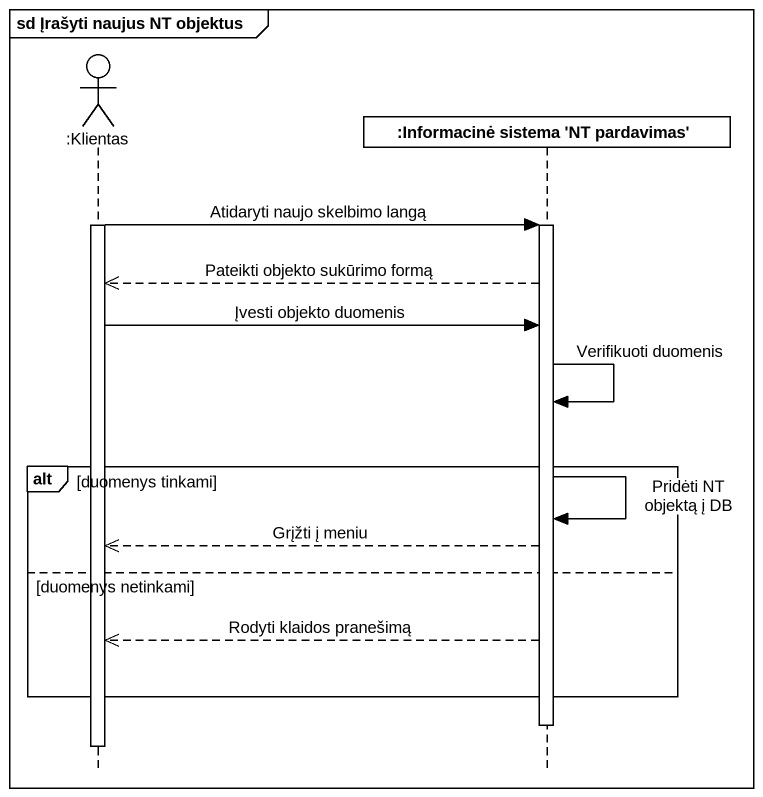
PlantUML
@startuml
mainframe sd Įrašyti naujus NT objektus
hide footbox
actor ":Klientas" as Klientas
participant ":Informacinė sistema 'NT pardavimas'" as Informacinė_sistema_NT

activate Klientas
Klientas -> Informacinė_sistema_NT : Atidaryti naujo skelbimo langą
activate Informacinė_sistema_NT
Informacinė_sistema_NT -->> Klientas : Pateikti objekto sukūrimo formą
Klientas -> Informacinė_sistema_NT : Įvesti objekto duomenis
Informacinė_sistema_NT -> Informacinė_sistema_NT : Verifikuoti duomenis
alt duomenys tinkami
  Informacinė_sistema_NT -> Informacinė_sistema_NT : Pridėti NT objektą į DB
  Informacinė_sistema_NT -->> Klientas : Grįžti į meniu
else duomenys netinkami
  Informacinė_sistema_NT -->> Klientas : Rodyti klaidos pranešimą
end
deactivate Informacinė_sistema_NT
deactivate Klientas
@enduml
